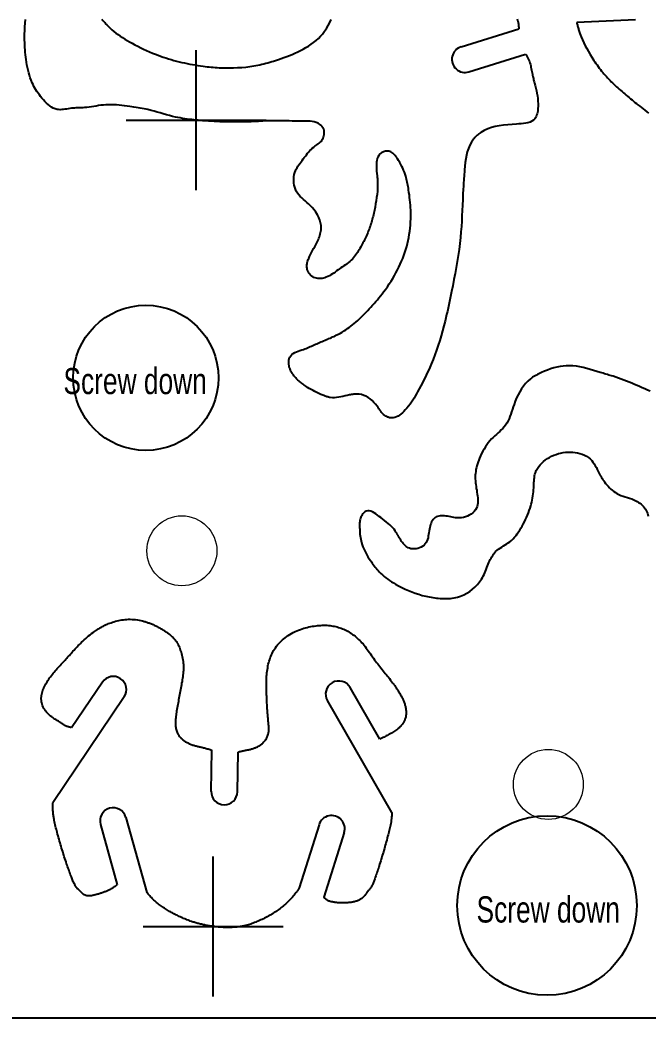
# Model space of a CAD drawing. Header units: millimetres. Extents: x -0.1 to 63, y 0 to 35.
# Drawn here: x 16.67 to 25.64, y 0 to 14.26 of the extents above; entities that cross this region are included whole.
import ezdxf

# ---------------------------------------------------------------- set-up
doc = ezdxf.new("R2010")
doc.units = ezdxf.units.MM
doc.header["$MEASUREMENT"] = 0
doc.header["$PDMODE"] = 2
doc.layers.get('0').update_dxf_attribs({"linetype": 'CONTINUOUS'})
doc.layers.add('CK_LEVEL_1', color=7, linetype='CONTINUOUS')
doc.layers.add('screw', color=7, linetype='CONTINUOUS', lineweight=0)
doc.styles.get("Standard").update_dxf_attribs({"font": 'txt', "width": 0.75})

msp = doc.modelspace()

# ---------------------------------------------------------------- linework, layer by layer
at = {"color": 3, "linetype": 'CONTINUOUS'}
msp.add_line((30, 0), (0, 0), dxfattribs=at)
at = {"color": 1, "linetype": 'CONTINUOUS'}
for centre, radius in [((18.465, 9.147), 1.037), ((24.197, 1.607), 1.282)]:
    msp.add_circle(centre, radius, dxfattribs=at)
at = {"layer": 'CK_LEVEL_1', "color": 3, "linetype": 'CONTINUOUS'}
for p, q in [((22.97, 13.878), (23.796, 14.133)), ((25.46, 14.26), (24.622, 14.223)), ((23.081, 13.519), (23.891, 13.77)), ((17.845, 4.799), (17.405, 4.148)), ((21.81, 3.984), (21.384, 4.722)), ((18.155, 4.588), (17.134, 3.077)), ((21.982, 2.936), (21.059, 4.535)), ((19.398, 3.239), (19.408, 3.828)), ((19.774, 3.233), (19.783, 3.8)), ((18.179, 2.866), (18.478, 1.795)), ((17.817, 2.765), (18.057, 1.905)), ((20.94, 2.762), (20.657, 1.859)), ((21.298, 2.65), (21.008, 1.725))]:
    msp.add_line(p, q, dxfattribs=at)
at = {"layer": 'CK_LEVEL_1', "color": 1, "linetype": 'CONTINUOUS'}
for points in [[(19.186, 12.829), (19.153, 12.832), (19.12, 12.836), (19.087, 12.84), (19.054, 12.844), (19.021, 12.849), (18.988, 12.854), (18.955, 12.86), (18.922, 12.866), (18.89, 12.873), (18.846, 12.883), (18.802, 12.895), (18.758, 12.907), (18.715, 12.919), (18.671, 12.932), (18.627, 12.944), (18.584, 12.956), (18.54, 12.968), (18.496, 12.979), (18.468, 12.985), (18.439, 12.991), (18.411, 12.996), (18.382, 13.001), (18.354, 13.006), (18.325, 13.011), (18.296, 13.015), (18.267, 13.02), (18.238, 13.024), (18.2, 13.029), (18.161, 13.034), (18.123, 13.039), (18.084, 13.043), (18.046, 13.046), (18.007, 13.048), (17.969, 13.049), (17.93, 13.049), (17.892, 13.047), (17.858, 13.045), (17.824, 13.041), (17.79, 13.036), (17.756, 13.031), (17.722, 13.025), (17.688, 13.02), (17.654, 13.016), (17.621, 13.012), (17.587, 13.008), (17.567, 13.007), (17.546, 13.006), (17.526, 13.006), (17.506, 13.005), (17.486, 13.004), (17.465, 13.003), (17.445, 13.002), (17.425, 13.001), (17.404, 12.999), (17.38, 12.995), (17.357, 12.992), (17.333, 12.988), (17.31, 12.984), (17.286, 12.981), (17.263, 12.979), (17.24, 12.978), (17.218, 12.979), (17.196, 12.982), (17.169, 12.99), (17.142, 13.001), (17.116, 13.015), (17.092, 13.032), (17.068, 13.051), (17.045, 13.072), (17.023, 13.095), (17.001, 13.118), (16.981, 13.142), (16.962, 13.166), (16.944, 13.19), (16.926, 13.214), (16.91, 13.238), (16.894, 13.262), (16.88, 13.287), (16.866, 13.312), (16.853, 13.338), (16.841, 13.364), (16.827, 13.399), (16.814, 13.434), (16.802, 13.47), (16.792, 13.507), (16.782, 13.544), (16.774, 13.581), (16.767, 13.619), (16.76, 13.657), (16.755, 13.695), (16.75, 13.73), (16.746, 13.764), (16.743, 13.799), (16.74, 13.833), (16.738, 13.868), (16.736, 13.902), (16.734, 13.937), (16.733, 13.971), (16.733, 14.006), (16.733, 14.023), (16.733, 14.041), (16.733, 14.059), (16.733, 14.076), (16.734, 14.094), (16.734, 14.111), (16.735, 14.129), (16.736, 14.147), (16.737, 14.164), (16.738, 14.182), (16.739, 14.199), (16.741, 14.217), (16.743, 14.234), (16.744, 14.252), (16.746, 14.269)], [(17.837, 14.272), (17.85, 14.255), (17.864, 14.239), (17.877, 14.223), (17.891, 14.207), (17.906, 14.191), (17.92, 14.176), (17.935, 14.161), (17.95, 14.146), (17.978, 14.121), (18.007, 14.096), (18.037, 14.073), (18.068, 14.051), (18.099, 14.029), (18.131, 14.008), (18.164, 13.988), (18.197, 13.968), (18.23, 13.949), (18.27, 13.927), (18.31, 13.905), (18.351, 13.884), (18.392, 13.863), (18.434, 13.844), (18.475, 13.824), (18.517, 13.806), (18.56, 13.788), (18.602, 13.771), (18.639, 13.757), (18.676, 13.743), (18.713, 13.73), (18.751, 13.718), (18.788, 13.706), (18.826, 13.694), (18.864, 13.683), (18.902, 13.673), (18.94, 13.663), (18.978, 13.654), (19.016, 13.646), (19.054, 13.638), (19.092, 13.63), (19.13, 13.623), (19.169, 13.617), (19.207, 13.611), (19.245, 13.605), (19.284, 13.6), (19.312, 13.596), (19.341, 13.593), (19.37, 13.59), (19.399, 13.587), (19.428, 13.584), (19.456, 13.582), (19.485, 13.58), (19.514, 13.578), (19.543, 13.577), (19.602, 13.575), (19.66, 13.575), (19.719, 13.576), (19.777, 13.579), (19.836, 13.583), (19.894, 13.588), (19.952, 13.596), (20.01, 13.605), (20.067, 13.615), (20.096, 13.621), (20.124, 13.628), (20.152, 13.634), (20.18, 13.642), (20.208, 13.649), (20.236, 13.657), (20.264, 13.665), (20.291, 13.673), (20.319, 13.682), (20.359, 13.694), (20.399, 13.708), (20.439, 13.722), (20.479, 13.736), (20.518, 13.752), (20.558, 13.768), (20.596, 13.785), (20.635, 13.803), (20.673, 13.822), (20.713, 13.843), (20.752, 13.865), (20.79, 13.888), (20.827, 13.913), (20.863, 13.939), (20.898, 13.966), (20.931, 13.996), (20.962, 14.027), (20.99, 14.059), (21.019, 14.098), (21.046, 14.138), (21.07, 14.18), (21.092, 14.223), (21.113, 14.267)], [(23.773, 14.278), (23.777, 14.259), (23.782, 14.239), (23.784, 14.228), (23.786, 14.216), (23.788, 14.204), (23.789, 14.193), (23.791, 14.181), (23.792, 14.169), (23.793, 14.157), (23.795, 14.145), (23.796, 14.133)], [(24.622, 14.223), (24.625, 14.211), (24.629, 14.198), (24.632, 14.185), (24.635, 14.173), (24.638, 14.16), (24.642, 14.147), (24.645, 14.135), (24.649, 14.122), (24.653, 14.11), (24.668, 14.065), (24.684, 14.021), (24.702, 13.978), (24.722, 13.935), (24.742, 13.893), (24.764, 13.851), (24.788, 13.81), (24.812, 13.769), (24.836, 13.729), (24.851, 13.706), (24.866, 13.683), (24.881, 13.661), (24.896, 13.639), (24.912, 13.617), (24.927, 13.595), (24.944, 13.574), (24.96, 13.552), (24.977, 13.531), (24.993, 13.511), (25.01, 13.492), (25.027, 13.472), (25.045, 13.453), (25.062, 13.434), (25.08, 13.415), (25.098, 13.396), (25.116, 13.378), (25.135, 13.36), (25.154, 13.342), (25.173, 13.324), (25.192, 13.306), (25.211, 13.289), (25.23, 13.271), (25.25, 13.254), (25.269, 13.237), (25.289, 13.22), (25.309, 13.203), (25.329, 13.185), (25.35, 13.168), (25.371, 13.151), (25.392, 13.134), (25.413, 13.117), (25.433, 13.1), (25.454, 13.083), (25.476, 13.066), (25.497, 13.049), (25.522, 13.029), (25.547, 13.009), (25.572, 12.99), (25.597, 12.97), (25.622, 12.95), (25.647, 12.93)], [(25.669, 8.957), (25.632, 8.973), (25.595, 8.989), (25.558, 9.005), (25.52, 9.021), (25.483, 9.037), (25.445, 9.053), (25.408, 9.069), (25.37, 9.084), (25.332, 9.099), (25.294, 9.114), (25.255, 9.128), (25.217, 9.142), (25.178, 9.156), (25.14, 9.169), (25.12, 9.175), (25.099, 9.181), (25.079, 9.187), (25.059, 9.194), (25.039, 9.2), (25.019, 9.206), (24.998, 9.212), (24.978, 9.218), (24.958, 9.224), (24.909, 9.239), (24.861, 9.254), (24.813, 9.268), (24.764, 9.282), (24.715, 9.294), (24.666, 9.305), (24.617, 9.313), (24.568, 9.318), (24.519, 9.32), (24.473, 9.319), (24.428, 9.315), (24.383, 9.309), (24.338, 9.3), (24.293, 9.288), (24.249, 9.275), (24.205, 9.259), (24.161, 9.242), (24.118, 9.224), (24.1, 9.215), (24.081, 9.206), (24.063, 9.197), (24.045, 9.187), (24.027, 9.177), (24.009, 9.167), (23.992, 9.156), (23.976, 9.144), (23.96, 9.132), (23.924, 9.101), (23.891, 9.066), (23.861, 9.029), (23.833, 8.99), (23.808, 8.948), (23.785, 8.905), (23.763, 8.86), (23.744, 8.814), (23.727, 8.767), (23.715, 8.732), (23.703, 8.698), (23.692, 8.663), (23.68, 8.629), (23.668, 8.595), (23.654, 8.563), (23.64, 8.531), (23.623, 8.501), (23.604, 8.472), (23.585, 8.448), (23.565, 8.425), (23.543, 8.403), (23.521, 8.381), (23.498, 8.36), (23.474, 8.339), (23.451, 8.318), (23.428, 8.296), (23.406, 8.274), (23.381, 8.247), (23.358, 8.219), (23.337, 8.19), (23.317, 8.16), (23.297, 8.129), (23.28, 8.098), (23.263, 8.066), (23.247, 8.033), (23.233, 7.999), (23.222, 7.972), (23.213, 7.946), (23.204, 7.919), (23.196, 7.892), (23.188, 7.864), (23.182, 7.837), (23.178, 7.81), (23.174, 7.782), (23.172, 7.755), (23.171, 7.728), (23.172, 7.702), (23.173, 7.675), (23.176, 7.648), (23.179, 7.621), (23.183, 7.594), (23.187, 7.567), (23.192, 7.54), (23.196, 7.512), (23.2, 7.486), (23.204, 7.459), (23.207, 7.433), (23.209, 7.407), (23.209, 7.381), (23.208, 7.356), (23.204, 7.331), (23.198, 7.308), (23.189, 7.285), (23.175, 7.261), (23.157, 7.238), (23.136, 7.218), (23.112, 7.2), (23.087, 7.183), (23.06, 7.17), (23.032, 7.159), (23.003, 7.151), (22.974, 7.146), (22.952, 7.145), (22.931, 7.145), (22.909, 7.146), (22.888, 7.149), (22.866, 7.153), (22.844, 7.157), (22.822, 7.161), (22.8, 7.165), (22.777, 7.169), (22.756, 7.172), (22.734, 7.174), (22.713, 7.175), (22.692, 7.175), (22.671, 7.174), (22.651, 7.171), (22.632, 7.166), (22.615, 7.159), (22.598, 7.15), (22.584, 7.138), (22.571, 7.124), (22.559, 7.108), (22.549, 7.09), (22.54, 7.071), (22.533, 7.05), (22.527, 7.029), (22.521, 7.007), (22.517, 6.986), (22.513, 6.96), (22.509, 6.934), (22.505, 6.908), (22.501, 6.884), (22.497, 6.86), (22.49, 6.837), (22.482, 6.815), (22.472, 6.795), (22.458, 6.776), (22.442, 6.758), (22.422, 6.743), (22.4, 6.729), (22.377, 6.718), (22.352, 6.71), (22.326, 6.704), (22.3, 6.702), (22.275, 6.702), (22.25, 6.706), (22.232, 6.712), (22.215, 6.719), (22.199, 6.729), (22.184, 6.739), (22.169, 6.751), (22.155, 6.765), (22.142, 6.779), (22.13, 6.794), (22.119, 6.809), (22.107, 6.826), (22.097, 6.843), (22.087, 6.86), (22.077, 6.877), (22.068, 6.894), (22.058, 6.911), (22.049, 6.928), (22.039, 6.944), (22.028, 6.96), (22.011, 6.983), (21.992, 7.006), (21.971, 7.027), (21.95, 7.047), (21.926, 7.067), (21.902, 7.087), (21.877, 7.107), (21.85, 7.128), (21.823, 7.15), (21.799, 7.168), (21.776, 7.186), (21.752, 7.204), (21.728, 7.22), (21.704, 7.233), (21.681, 7.242), (21.658, 7.248), (21.635, 7.248), (21.614, 7.243), (21.603, 7.238), (21.593, 7.231), (21.584, 7.223), (21.575, 7.214), (21.566, 7.203), (21.558, 7.192), (21.551, 7.181), (21.544, 7.169), (21.539, 7.157), (21.532, 7.14), (21.528, 7.124), (21.524, 7.108), (21.522, 7.091), (21.52, 7.075), (21.519, 7.058), (21.519, 7.042), (21.519, 7.025), (21.52, 7.008), (21.521, 6.984), (21.522, 6.96), (21.523, 6.936), (21.525, 6.912), (21.528, 6.888), (21.531, 6.864), (21.535, 6.84), (21.54, 6.817), (21.546, 6.794), (21.555, 6.763), (21.566, 6.733), (21.578, 6.704), (21.592, 6.674), (21.607, 6.646), (21.622, 6.618), (21.639, 6.59), (21.656, 6.562), (21.674, 6.535), (21.687, 6.516), (21.7, 6.498), (21.713, 6.48), (21.726, 6.462), (21.74, 6.444), (21.754, 6.426), (21.768, 6.409), (21.783, 6.393), (21.798, 6.376), (21.821, 6.353), (21.845, 6.332), (21.87, 6.311), (21.895, 6.29), (21.921, 6.271), (21.948, 6.252), (21.976, 6.234), (22.004, 6.217), (22.032, 6.2), (22.077, 6.175), (22.124, 6.151), (22.17, 6.128), (22.218, 6.107), (22.266, 6.088), (22.315, 6.07), (22.364, 6.054), (22.414, 6.039), (22.464, 6.027), (22.489, 6.021), (22.515, 6.016), (22.54, 6.011), (22.566, 6.007), (22.592, 6.003), (22.618, 6), (22.643, 5.998), (22.669, 5.996), (22.696, 5.994), (22.72, 5.993), (22.745, 5.993), (22.77, 5.993), (22.795, 5.994), (22.819, 5.996), (22.844, 5.999), (22.869, 6.003), (22.893, 6.008), (22.917, 6.014), (22.963, 6.029), (23.007, 6.047), (23.051, 6.07), (23.092, 6.096), (23.131, 6.126), (23.168, 6.158), (23.202, 6.193), (23.232, 6.231), (23.259, 6.27), (23.273, 6.293), (23.285, 6.315), (23.297, 6.339), (23.308, 6.363), (23.318, 6.387), (23.329, 6.411), (23.338, 6.435), (23.348, 6.46), (23.358, 6.485), (23.368, 6.507), (23.377, 6.528), (23.387, 6.55), (23.397, 6.571), (23.409, 6.591), (23.421, 6.611), (23.434, 6.63), (23.448, 6.647), (23.463, 6.664), (23.483, 6.683), (23.504, 6.699), (23.526, 6.715), (23.55, 6.73), (23.573, 6.745), (23.597, 6.759), (23.621, 6.774), (23.644, 6.789), (23.667, 6.805), (23.691, 6.825), (23.713, 6.847), (23.734, 6.87), (23.755, 6.894), (23.773, 6.919), (23.791, 6.945), (23.809, 6.972), (23.825, 6.999), (23.841, 7.027), (23.857, 7.058), (23.874, 7.089), (23.889, 7.121), (23.904, 7.153), (23.918, 7.185), (23.931, 7.217), (23.943, 7.25), (23.954, 7.283), (23.964, 7.316), (23.972, 7.344), (23.979, 7.373), (23.985, 7.401), (23.991, 7.43), (23.996, 7.459), (24, 7.488), (24.003, 7.518), (24.006, 7.547), (24.008, 7.577), (24.009, 7.602), (24.01, 7.626), (24.01, 7.65), (24.012, 7.674), (24.013, 7.698), (24.016, 7.722), (24.02, 7.746), (24.025, 7.769), (24.031, 7.791), (24.044, 7.821), (24.059, 7.85), (24.078, 7.878), (24.099, 7.904), (24.123, 7.929), (24.148, 7.952), (24.175, 7.974), (24.203, 7.993), (24.233, 8.011), (24.263, 8.028), (24.295, 8.042), (24.327, 8.054), (24.359, 8.064), (24.392, 8.072), (24.426, 8.079), (24.46, 8.083), (24.494, 8.085), (24.529, 8.085), (24.564, 8.084), (24.599, 8.08), (24.634, 8.074), (24.668, 8.066), (24.701, 8.056), (24.732, 8.043), (24.762, 8.028), (24.79, 8.01), (24.815, 7.989), (24.836, 7.967), (24.854, 7.944), (24.871, 7.919), (24.887, 7.892), (24.902, 7.864), (24.916, 7.836), (24.93, 7.808), (24.944, 7.78), (24.958, 7.753), (24.964, 7.742), (24.97, 7.731), (24.977, 7.721), (24.983, 7.711), (24.99, 7.7), (24.996, 7.69), (25.003, 7.68), (25.01, 7.67), (25.017, 7.661), (25.034, 7.639), (25.052, 7.617), (25.07, 7.597), (25.089, 7.577), (25.109, 7.558), (25.13, 7.54), (25.151, 7.523), (25.174, 7.508), (25.197, 7.494), (25.225, 7.48), (25.254, 7.468), (25.284, 7.458), (25.315, 7.448), (25.345, 7.438), (25.376, 7.429), (25.407, 7.418), (25.437, 7.406), (25.466, 7.392), (25.486, 7.381), (25.506, 7.368), (25.525, 7.355), (25.543, 7.34), (25.56, 7.324), (25.576, 7.308), (25.591, 7.29), (25.604, 7.272), (25.615, 7.253), (25.633, 7.212), (25.644, 7.169)], [(19.426, 1.308), (19.419, 1.309), (19.411, 1.31), (19.403, 1.312), (19.395, 1.313), (19.388, 1.314), (19.38, 1.315), (19.372, 1.316), (19.364, 1.318), (19.357, 1.319), (19.343, 1.322), (19.329, 1.324), (19.315, 1.327), (19.301, 1.33), (19.287, 1.333), (19.273, 1.336), (19.259, 1.339), (19.245, 1.343), (19.231, 1.346), (19.218, 1.35), (19.206, 1.353), (19.193, 1.357), (19.18, 1.36), (19.167, 1.364), (19.154, 1.368), (19.141, 1.372), (19.129, 1.376), (19.116, 1.381), (19.1, 1.386), (19.084, 1.392), (19.068, 1.398), (19.052, 1.405), (19.036, 1.411), (19.021, 1.418), (19.005, 1.424), (18.989, 1.431), (18.974, 1.438), (18.958, 1.445), (18.942, 1.453), (18.927, 1.46), (18.911, 1.468), (18.895, 1.475), (18.88, 1.483), (18.864, 1.491), (18.849, 1.499), (18.834, 1.507), (18.819, 1.516), (18.803, 1.524), (18.788, 1.533), (18.774, 1.542), (18.759, 1.551), (18.744, 1.56), (18.73, 1.57), (18.715, 1.579), (18.701, 1.589), (18.687, 1.599), (18.673, 1.609), (18.659, 1.619), (18.645, 1.629), (18.632, 1.64), (18.619, 1.651), (18.606, 1.662), (18.593, 1.673), (18.58, 1.684), (18.568, 1.696), (18.556, 1.708), (18.545, 1.72), (18.533, 1.732), (18.522, 1.745), (18.511, 1.757), (18.5, 1.77), (18.489, 1.782), (18.478, 1.795)]]:
    msp.add_lwpolyline(points, dxfattribs=at)
at = {"layer": 'CK_LEVEL_1', "color": 3, "linetype": 'CONTINUOUS'}
for points in [[(23.891, 13.77), (23.897, 13.761), (23.903, 13.752), (23.908, 13.742), (23.914, 13.733), (23.919, 13.724), (23.925, 13.714), (23.93, 13.705), (23.934, 13.695), (23.939, 13.685), (23.946, 13.666), (23.953, 13.646), (23.959, 13.626), (23.964, 13.606), (23.968, 13.586), (23.972, 13.565), (23.976, 13.544), (23.98, 13.524), (23.984, 13.503), (23.988, 13.487), (23.991, 13.47), (23.995, 13.454), (23.999, 13.438), (24.002, 13.422), (24.006, 13.406), (24.01, 13.39), (24.014, 13.375), (24.018, 13.359), (24.028, 13.322), (24.036, 13.286), (24.045, 13.25), (24.052, 13.213), (24.059, 13.176), (24.064, 13.138), (24.067, 13.1), (24.069, 13.061), (24.069, 13.021), (24.068, 13), (24.066, 12.979), (24.064, 12.958), (24.06, 12.937), (24.055, 12.917), (24.049, 12.898), (24.042, 12.88), (24.033, 12.863), (24.022, 12.848), (24.003, 12.829), (23.98, 12.813), (23.954, 12.801), (23.925, 12.792), (23.895, 12.785), (23.863, 12.78), (23.829, 12.777), (23.795, 12.774), (23.762, 12.772), (23.697, 12.768), (23.635, 12.763), (23.574, 12.757), (23.515, 12.749), (23.458, 12.737), (23.403, 12.723), (23.35, 12.704), (23.299, 12.68), (23.25, 12.651), (23.238, 12.642), (23.225, 12.633), (23.213, 12.623), (23.2, 12.613), (23.189, 12.603), (23.177, 12.592), (23.166, 12.58), (23.156, 12.569), (23.146, 12.557), (23.117, 12.516), (23.093, 12.472), (23.073, 12.425), (23.058, 12.377), (23.046, 12.327), (23.036, 12.275), (23.029, 12.223), (23.023, 12.171), (23.019, 12.119), (23.016, 12.088), (23.014, 12.057), (23.011, 12.027), (23.009, 11.996), (23.007, 11.966), (23.005, 11.936), (23.003, 11.906), (23.002, 11.876), (23, 11.846), (22.996, 11.769), (22.993, 11.693), (22.989, 11.616), (22.986, 11.539), (22.982, 11.462), (22.978, 11.385), (22.973, 11.308), (22.967, 11.231), (22.96, 11.154), (22.951, 11.067), (22.94, 10.98), (22.927, 10.894), (22.914, 10.808), (22.899, 10.722), (22.884, 10.636), (22.868, 10.55), (22.851, 10.464), (22.834, 10.379), (22.824, 10.332), (22.815, 10.285), (22.805, 10.238), (22.795, 10.191), (22.784, 10.144), (22.774, 10.097), (22.763, 10.051), (22.752, 10.004), (22.741, 9.958), (22.723, 9.888), (22.705, 9.818), (22.685, 9.749), (22.664, 9.68), (22.643, 9.612), (22.619, 9.543), (22.595, 9.476), (22.569, 9.408), (22.542, 9.342), (22.523, 9.297), (22.502, 9.252), (22.482, 9.207), (22.46, 9.163), (22.439, 9.119), (22.416, 9.076), (22.394, 9.032), (22.371, 8.99), (22.348, 8.947), (22.331, 8.917), (22.314, 8.887), (22.297, 8.858), (22.279, 8.829), (22.26, 8.8), (22.24, 8.771), (22.219, 8.743), (22.196, 8.715), (22.172, 8.688), (22.153, 8.668), (22.133, 8.649), (22.112, 8.631), (22.091, 8.615), (22.068, 8.601), (22.045, 8.589), (22.021, 8.581), (21.997, 8.576), (21.972, 8.575), (21.963, 8.576), (21.954, 8.577), (21.945, 8.578), (21.936, 8.58), (21.928, 8.583), (21.919, 8.586), (21.911, 8.59), (21.903, 8.594), (21.895, 8.598), (21.878, 8.609), (21.862, 8.622), (21.847, 8.637), (21.834, 8.653), (21.821, 8.669), (21.809, 8.687), (21.796, 8.705), (21.784, 8.723), (21.771, 8.74), (21.748, 8.769), (21.724, 8.796), (21.697, 8.821), (21.67, 8.845), (21.64, 8.865), (21.61, 8.883), (21.578, 8.897), (21.546, 8.907), (21.513, 8.914), (21.498, 8.915), (21.482, 8.916), (21.467, 8.916), (21.452, 8.915), (21.436, 8.913), (21.421, 8.911), (21.405, 8.909), (21.39, 8.906), (21.374, 8.903), (21.344, 8.896), (21.313, 8.889), (21.282, 8.882), (21.252, 8.875), (21.221, 8.869), (21.191, 8.865), (21.161, 8.863), (21.131, 8.863), (21.101, 8.866), (21.089, 8.868), (21.077, 8.871), (21.065, 8.874), (21.053, 8.877), (21.041, 8.881), (21.029, 8.885), (21.017, 8.89), (21.006, 8.894), (20.994, 8.899), (20.965, 8.911), (20.937, 8.923), (20.909, 8.937), (20.881, 8.95), (20.854, 8.965), (20.827, 8.979), (20.8, 8.995), (20.774, 9.011), (20.749, 9.028), (20.736, 9.037), (20.723, 9.046), (20.711, 9.055), (20.698, 9.065), (20.686, 9.075), (20.674, 9.084), (20.662, 9.094), (20.65, 9.105), (20.639, 9.115), (20.629, 9.125), (20.619, 9.135), (20.609, 9.145), (20.599, 9.155), (20.59, 9.166), (20.581, 9.176), (20.573, 9.188), (20.564, 9.199), (20.556, 9.211), (20.547, 9.225), (20.539, 9.24), (20.532, 9.255), (20.525, 9.271), (20.519, 9.287), (20.515, 9.304), (20.511, 9.32), (20.508, 9.337), (20.507, 9.355), (20.506, 9.365), (20.506, 9.376), (20.507, 9.386), (20.508, 9.396), (20.51, 9.406), (20.512, 9.416), (20.515, 9.426), (20.518, 9.435), (20.522, 9.444), (20.535, 9.463), (20.551, 9.48), (20.571, 9.494), (20.593, 9.507), (20.616, 9.518), (20.641, 9.527), (20.667, 9.536), (20.693, 9.545), (20.718, 9.553), (20.738, 9.561), (20.758, 9.568), (20.777, 9.576), (20.796, 9.584), (20.814, 9.593), (20.833, 9.601), (20.851, 9.609), (20.869, 9.618), (20.887, 9.626), (20.907, 9.635), (20.926, 9.643), (20.946, 9.652), (20.965, 9.66), (20.985, 9.668), (21.005, 9.677), (21.025, 9.685), (21.045, 9.693), (21.064, 9.701), (21.082, 9.709), (21.099, 9.716), (21.117, 9.724), (21.134, 9.731), (21.151, 9.739), (21.169, 9.747), (21.186, 9.755), (21.203, 9.764), (21.22, 9.772), (21.246, 9.787), (21.271, 9.801), (21.297, 9.817), (21.322, 9.833), (21.347, 9.85), (21.371, 9.868), (21.395, 9.885), (21.419, 9.904), (21.442, 9.923), (21.467, 9.944), (21.492, 9.967), (21.517, 9.989), (21.541, 10.012), (21.565, 10.036), (21.588, 10.06), (21.612, 10.084), (21.635, 10.108), (21.657, 10.132), (21.681, 10.158), (21.705, 10.184), (21.728, 10.211), (21.751, 10.237), (21.774, 10.264), (21.796, 10.291), (21.818, 10.319), (21.84, 10.346), (21.861, 10.374), (21.889, 10.411), (21.916, 10.449), (21.943, 10.488), (21.968, 10.527), (21.993, 10.566), (22.017, 10.607), (22.039, 10.647), (22.061, 10.688), (22.082, 10.73), (22.101, 10.771), (22.119, 10.812), (22.136, 10.853), (22.152, 10.895), (22.166, 10.937), (22.18, 10.98), (22.192, 11.023), (22.203, 11.066), (22.213, 11.109), (22.222, 11.153), (22.229, 11.197), (22.236, 11.241), (22.241, 11.285), (22.245, 11.329), (22.247, 11.374), (22.249, 11.418), (22.25, 11.463), (22.25, 11.507), (22.249, 11.543), (22.247, 11.58), (22.245, 11.616), (22.242, 11.652), (22.238, 11.689), (22.234, 11.725), (22.23, 11.761), (22.225, 11.797), (22.22, 11.834), (22.216, 11.855), (22.213, 11.877), (22.209, 11.899), (22.205, 11.921), (22.2, 11.942), (22.195, 11.964), (22.19, 11.985), (22.185, 12.006), (22.179, 12.027), (22.169, 12.056), (22.159, 12.084), (22.148, 12.113), (22.135, 12.141), (22.122, 12.168), (22.108, 12.196), (22.093, 12.223), (22.076, 12.251), (22.059, 12.278), (22.049, 12.293), (22.039, 12.308), (22.028, 12.322), (22.017, 12.335), (22.005, 12.348), (21.992, 12.359), (21.979, 12.368), (21.964, 12.376), (21.949, 12.382), (21.935, 12.385), (21.921, 12.387), (21.906, 12.387), (21.891, 12.385), (21.877, 12.382), (21.863, 12.378), (21.849, 12.373), (21.836, 12.366), (21.824, 12.358), (21.806, 12.342), (21.792, 12.323), (21.781, 12.302), (21.772, 12.279), (21.766, 12.254), (21.762, 12.228), (21.759, 12.202), (21.759, 12.176), (21.759, 12.149), (21.76, 12.131), (21.761, 12.113), (21.763, 12.096), (21.765, 12.078), (21.767, 12.061), (21.769, 12.044), (21.771, 12.027), (21.772, 12.01), (21.774, 11.993), (21.776, 11.949), (21.777, 11.904), (21.776, 11.859), (21.773, 11.813), (21.768, 11.768), (21.762, 11.722), (21.756, 11.677), (21.748, 11.631), (21.74, 11.586), (21.735, 11.564), (21.731, 11.542), (21.726, 11.52), (21.721, 11.498), (21.716, 11.476), (21.711, 11.454), (21.706, 11.433), (21.7, 11.411), (21.694, 11.389), (21.688, 11.368), (21.681, 11.346), (21.674, 11.325), (21.667, 11.304), (21.659, 11.283), (21.651, 11.261), (21.643, 11.241), (21.635, 11.22), (21.626, 11.199), (21.617, 11.178), (21.608, 11.158), (21.598, 11.138), (21.588, 11.117), (21.578, 11.097), (21.567, 11.077), (21.557, 11.057), (21.546, 11.037), (21.535, 11.017), (21.523, 10.997), (21.512, 10.976), (21.5, 10.956), (21.488, 10.936), (21.475, 10.917), (21.462, 10.898), (21.448, 10.88), (21.433, 10.862), (21.418, 10.845), (21.399, 10.827), (21.38, 10.81), (21.36, 10.794), (21.339, 10.778), (21.318, 10.763), (21.296, 10.748), (21.274, 10.733), (21.253, 10.718), (21.231, 10.703), (21.211, 10.688), (21.191, 10.674), (21.171, 10.659), (21.151, 10.645), (21.131, 10.631), (21.11, 10.618), (21.088, 10.605), (21.066, 10.594), (21.043, 10.585), (21.023, 10.578), (21.004, 10.572), (20.983, 10.568), (20.963, 10.566), (20.943, 10.565), (20.922, 10.566), (20.903, 10.569), (20.884, 10.574), (20.865, 10.581), (20.849, 10.59), (20.834, 10.601), (20.82, 10.614), (20.807, 10.628), (20.796, 10.643), (20.786, 10.659), (20.778, 10.676), (20.772, 10.694), (20.768, 10.712), (20.766, 10.728), (20.766, 10.744), (20.767, 10.76), (20.769, 10.776), (20.772, 10.791), (20.776, 10.807), (20.781, 10.823), (20.786, 10.838), (20.792, 10.853), (20.805, 10.882), (20.818, 10.911), (20.833, 10.939), (20.848, 10.967), (20.863, 10.994), (20.878, 11.021), (20.893, 11.049), (20.907, 11.077), (20.921, 11.105), (20.93, 11.125), (20.938, 11.144), (20.945, 11.164), (20.952, 11.183), (20.958, 11.204), (20.962, 11.224), (20.966, 11.244), (20.969, 11.264), (20.97, 11.285), (20.968, 11.324), (20.962, 11.363), (20.951, 11.402), (20.936, 11.44), (20.917, 11.476), (20.895, 11.512), (20.87, 11.546), (20.843, 11.579), (20.814, 11.609), (20.79, 11.632), (20.765, 11.654), (20.741, 11.676), (20.716, 11.697), (20.693, 11.718), (20.671, 11.74), (20.65, 11.764), (20.631, 11.788), (20.615, 11.815), (20.603, 11.841), (20.593, 11.87), (20.585, 11.899), (20.58, 11.929), (20.578, 11.96), (20.578, 11.991), (20.581, 12.021), (20.586, 12.051), (20.594, 12.08), (20.603, 12.104), (20.614, 12.127), (20.625, 12.149), (20.639, 12.171), (20.653, 12.192), (20.668, 12.213), (20.683, 12.233), (20.699, 12.254), (20.714, 12.274), (20.729, 12.294), (20.745, 12.315), (20.76, 12.335), (20.776, 12.355), (20.792, 12.374), (20.809, 12.393), (20.826, 12.411), (20.844, 12.428), (20.864, 12.444), (20.879, 12.456), (20.894, 12.467), (20.91, 12.478), (20.925, 12.489), (20.94, 12.501), (20.954, 12.513), (20.968, 12.526), (20.98, 12.54), (20.99, 12.555), (20.999, 12.571), (21.005, 12.589), (21.01, 12.607), (21.014, 12.626), (21.015, 12.645), (21.014, 12.664), (21.011, 12.682), (21.006, 12.7), (20.998, 12.717), (20.994, 12.724), (20.99, 12.73), (20.985, 12.737), (20.98, 12.743), (20.975, 12.749), (20.969, 12.754), (20.963, 12.759), (20.957, 12.764), (20.951, 12.769), (20.926, 12.784), (20.899, 12.796), (20.871, 12.804), (20.842, 12.809), (20.812, 12.813), (20.781, 12.814), (20.75, 12.815), (20.718, 12.815), (20.687, 12.814), (20.642, 12.814), (20.598, 12.815), (20.555, 12.816), (20.511, 12.817), (20.469, 12.819), (20.426, 12.82), (20.384, 12.821), (20.341, 12.821), (20.299, 12.821), (20.267, 12.821), (20.235, 12.82), (20.202, 12.818), (20.17, 12.817), (20.138, 12.815), (20.106, 12.814), (20.073, 12.812), (20.041, 12.81), (20.009, 12.809), (19.968, 12.807), (19.927, 12.805), (19.887, 12.804), (19.846, 12.803), (19.805, 12.803), (19.765, 12.803), (19.724, 12.803), (19.683, 12.803), (19.643, 12.804), (19.602, 12.804), (19.562, 12.806), (19.522, 12.807), (19.481, 12.809), (19.441, 12.811), (19.4, 12.813), (19.36, 12.816), (19.319, 12.818), (19.279, 12.821), (19.269, 12.822), (19.258, 12.823), (19.248, 12.824), (19.238, 12.825), (19.228, 12.826), (19.217, 12.826), (19.207, 12.827), (19.197, 12.828), (19.186, 12.829)], [(17.405, 4.148), (17.396, 4.15), (17.387, 4.152), (17.378, 4.154), (17.37, 4.157), (17.361, 4.159), (17.353, 4.162), (17.344, 4.164), (17.336, 4.167), (17.328, 4.171), (17.316, 4.176), (17.305, 4.182), (17.294, 4.188), (17.283, 4.195), (17.273, 4.202), (17.262, 4.209), (17.252, 4.216), (17.241, 4.224), (17.231, 4.231), (17.215, 4.241), (17.199, 4.252), (17.183, 4.262), (17.167, 4.272), (17.151, 4.282), (17.136, 4.293), (17.12, 4.303), (17.105, 4.315), (17.091, 4.327), (17.075, 4.341), (17.06, 4.356), (17.045, 4.372), (17.032, 4.389), (17.02, 4.407), (17.008, 4.425), (16.999, 4.444), (16.99, 4.464), (16.983, 4.484), (16.979, 4.502), (16.976, 4.52), (16.973, 4.538), (16.972, 4.556), (16.972, 4.574), (16.973, 4.592), (16.975, 4.61), (16.978, 4.628), (16.982, 4.646), (16.987, 4.665), (16.993, 4.684), (17, 4.702), (17.007, 4.72), (17.016, 4.738), (17.025, 4.756), (17.034, 4.773), (17.044, 4.79), (17.055, 4.806), (17.066, 4.824), (17.078, 4.842), (17.091, 4.86), (17.104, 4.877), (17.117, 4.894), (17.13, 4.911), (17.143, 4.927), (17.157, 4.944), (17.171, 4.96), (17.185, 4.976), (17.199, 4.992), (17.213, 5.007), (17.227, 5.023), (17.242, 5.038), (17.256, 5.054), (17.27, 5.07), (17.285, 5.085), (17.299, 5.101), (17.312, 5.114), (17.324, 5.128), (17.336, 5.141), (17.348, 5.155), (17.361, 5.169), (17.373, 5.182), (17.385, 5.196), (17.397, 5.21), (17.409, 5.224), (17.424, 5.24), (17.439, 5.256), (17.454, 5.273), (17.469, 5.289), (17.484, 5.305), (17.5, 5.321), (17.515, 5.337), (17.531, 5.353), (17.546, 5.369), (17.566, 5.387), (17.586, 5.406), (17.606, 5.424), (17.626, 5.442), (17.647, 5.459), (17.668, 5.476), (17.69, 5.493), (17.711, 5.509), (17.733, 5.525), (17.744, 5.533), (17.754, 5.54), (17.765, 5.547), (17.776, 5.554), (17.786, 5.561), (17.797, 5.568), (17.808, 5.574), (17.819, 5.581), (17.831, 5.587), (17.847, 5.596), (17.864, 5.605), (17.881, 5.613), (17.899, 5.621), (17.916, 5.629), (17.934, 5.636), (17.951, 5.643), (17.969, 5.649), (17.987, 5.655), (18.009, 5.662), (18.032, 5.669), (18.054, 5.674), (18.077, 5.679), (18.1, 5.684), (18.123, 5.688), (18.146, 5.691), (18.169, 5.694), (18.192, 5.695), (18.218, 5.697), (18.243, 5.697), (18.269, 5.696), (18.294, 5.695), (18.319, 5.693), (18.345, 5.689), (18.37, 5.685), (18.395, 5.68), (18.419, 5.675), (18.431, 5.671), (18.443, 5.668), (18.454, 5.665), (18.466, 5.661), (18.477, 5.657), (18.489, 5.653), (18.5, 5.649), (18.512, 5.645), (18.523, 5.641), (18.535, 5.636), (18.547, 5.631), (18.559, 5.626), (18.571, 5.621), (18.583, 5.615), (18.595, 5.61), (18.606, 5.604), (18.618, 5.598), (18.63, 5.593), (18.641, 5.587), (18.653, 5.58), (18.664, 5.574), (18.676, 5.568), (18.687, 5.561), (18.699, 5.555), (18.71, 5.548), (18.721, 5.541), (18.732, 5.534), (18.742, 5.527), (18.753, 5.52), (18.763, 5.513), (18.773, 5.506), (18.783, 5.498), (18.793, 5.491), (18.802, 5.483), (18.812, 5.475), (18.821, 5.467), (18.832, 5.457), (18.843, 5.447), (18.854, 5.436), (18.864, 5.425), (18.874, 5.414), (18.884, 5.402), (18.893, 5.39), (18.902, 5.378), (18.91, 5.366), (18.92, 5.35), (18.929, 5.333), (18.937, 5.316), (18.945, 5.299), (18.952, 5.281), (18.958, 5.263), (18.964, 5.245), (18.97, 5.227), (18.975, 5.209), (18.98, 5.187), (18.985, 5.165), (18.99, 5.143), (18.994, 5.12), (18.997, 5.098), (19, 5.076), (19.002, 5.053), (19.003, 5.031), (19.003, 5.009), (19.003, 4.986), (19.002, 4.964), (19, 4.942), (18.998, 4.919), (18.995, 4.897), (18.992, 4.875), (18.989, 4.853), (18.985, 4.831), (18.982, 4.808), (18.977, 4.784), (18.973, 4.76), (18.969, 4.737), (18.965, 4.713), (18.96, 4.689), (18.956, 4.665), (18.952, 4.641), (18.947, 4.617), (18.943, 4.593), (18.938, 4.57), (18.934, 4.547), (18.93, 4.524), (18.926, 4.501), (18.921, 4.478), (18.917, 4.455), (18.913, 4.432), (18.909, 4.409), (18.905, 4.385), (18.902, 4.366), (18.899, 4.346), (18.897, 4.326), (18.894, 4.307), (18.892, 4.287), (18.89, 4.267), (18.889, 4.247), (18.889, 4.227), (18.889, 4.207), (18.889, 4.193), (18.89, 4.179), (18.891, 4.164), (18.893, 4.15), (18.895, 4.136), (18.898, 4.122), (18.902, 4.108), (18.906, 4.094), (18.911, 4.081), (18.917, 4.069), (18.923, 4.058), (18.93, 4.046), (18.937, 4.035), (18.945, 4.024), (18.954, 4.014), (18.963, 4.004), (18.972, 3.995), (18.982, 3.986), (18.992, 3.977), (19.002, 3.969), (19.012, 3.962), (19.023, 3.955), (19.034, 3.948), (19.045, 3.942), (19.056, 3.935), (19.067, 3.93), (19.079, 3.924), (19.09, 3.919), (19.102, 3.914), (19.114, 3.909), (19.125, 3.905), (19.137, 3.901), (19.149, 3.897), (19.162, 3.893), (19.174, 3.89), (19.186, 3.887), (19.197, 3.884), (19.209, 3.881), (19.22, 3.878), (19.232, 3.876), (19.243, 3.873), (19.255, 3.871), (19.266, 3.868), (19.278, 3.865), (19.289, 3.863), (19.302, 3.859), (19.316, 3.856), (19.329, 3.852), (19.342, 3.848), (19.356, 3.844), (19.369, 3.84), (19.382, 3.836), (19.395, 3.832), (19.408, 3.828)], [(19.783, 3.8), (19.794, 3.803), (19.805, 3.806), (19.815, 3.808), (19.826, 3.811), (19.837, 3.813), (19.848, 3.816), (19.858, 3.818), (19.869, 3.821), (19.88, 3.823), (19.891, 3.825), (19.901, 3.828), (19.912, 3.83), (19.922, 3.832), (19.933, 3.834), (19.943, 3.837), (19.954, 3.839), (19.964, 3.842), (19.975, 3.845), (19.986, 3.848), (19.997, 3.851), (20.008, 3.855), (20.019, 3.859), (20.03, 3.863), (20.041, 3.868), (20.051, 3.872), (20.062, 3.877), (20.072, 3.883), (20.083, 3.889), (20.093, 3.895), (20.103, 3.902), (20.112, 3.909), (20.122, 3.916), (20.131, 3.924), (20.14, 3.932), (20.148, 3.94), (20.156, 3.949), (20.165, 3.959), (20.173, 3.97), (20.18, 3.981), (20.187, 3.993), (20.194, 4.005), (20.199, 4.017), (20.204, 4.029), (20.209, 4.042), (20.213, 4.054), (20.218, 4.077), (20.221, 4.1), (20.222, 4.124), (20.222, 4.147), (20.222, 4.171), (20.22, 4.195), (20.218, 4.218), (20.215, 4.242), (20.213, 4.266), (20.212, 4.277), (20.211, 4.287), (20.21, 4.298), (20.209, 4.309), (20.208, 4.32), (20.207, 4.331), (20.206, 4.342), (20.205, 4.352), (20.204, 4.363), (20.202, 4.392), (20.2, 4.42), (20.199, 4.449), (20.197, 4.477), (20.196, 4.506), (20.194, 4.535), (20.193, 4.563), (20.192, 4.592), (20.191, 4.62), (20.19, 4.647), (20.189, 4.674), (20.188, 4.7), (20.188, 4.727), (20.188, 4.754), (20.188, 4.78), (20.188, 4.807), (20.189, 4.834), (20.19, 4.86), (20.191, 4.885), (20.193, 4.909), (20.196, 4.934), (20.198, 4.958), (20.202, 4.982), (20.206, 5.006), (20.21, 5.031), (20.215, 5.055), (20.221, 5.078), (20.228, 5.101), (20.235, 5.123), (20.242, 5.145), (20.251, 5.167), (20.26, 5.189), (20.269, 5.21), (20.28, 5.231), (20.291, 5.251), (20.304, 5.271), (20.317, 5.291), (20.332, 5.311), (20.348, 5.331), (20.364, 5.349), (20.381, 5.367), (20.399, 5.385), (20.417, 5.402), (20.436, 5.418), (20.456, 5.433), (20.478, 5.45), (20.501, 5.466), (20.524, 5.481), (20.548, 5.495), (20.572, 5.508), (20.597, 5.521), (20.622, 5.532), (20.647, 5.543), (20.673, 5.553), (20.697, 5.561), (20.722, 5.569), (20.746, 5.576), (20.771, 5.582), (20.796, 5.588), (20.821, 5.593), (20.847, 5.597), (20.872, 5.601), (20.898, 5.604), (20.92, 5.607), (20.942, 5.609), (20.964, 5.61), (20.986, 5.611), (21.009, 5.612), (21.031, 5.612), (21.053, 5.611), (21.075, 5.609), (21.097, 5.607), (21.118, 5.605), (21.138, 5.601), (21.158, 5.598), (21.178, 5.593), (21.198, 5.588), (21.218, 5.582), (21.238, 5.576), (21.257, 5.569), (21.276, 5.562), (21.295, 5.554), (21.314, 5.545), (21.332, 5.535), (21.35, 5.526), (21.368, 5.515), (21.386, 5.504), (21.403, 5.493), (21.42, 5.481), (21.437, 5.469), (21.455, 5.455), (21.472, 5.44), (21.489, 5.425), (21.506, 5.41), (21.522, 5.394), (21.538, 5.378), (21.553, 5.362), (21.568, 5.345), (21.583, 5.328), (21.599, 5.308), (21.614, 5.287), (21.629, 5.267), (21.644, 5.246), (21.659, 5.224), (21.673, 5.203), (21.688, 5.182), (21.702, 5.161), (21.717, 5.14), (21.732, 5.12), (21.747, 5.1), (21.762, 5.08), (21.778, 5.06), (21.793, 5.041), (21.809, 5.021), (21.824, 5.002), (21.84, 4.982), (21.856, 4.963), (21.871, 4.944), (21.887, 4.925), (21.902, 4.906), (21.917, 4.887), (21.932, 4.868), (21.947, 4.849), (21.962, 4.829), (21.976, 4.81), (21.991, 4.79), (21.999, 4.78), (22.006, 4.77), (22.014, 4.759), (22.021, 4.749), (22.029, 4.738), (22.036, 4.727), (22.043, 4.717), (22.05, 4.706), (22.058, 4.695), (22.065, 4.684), (22.072, 4.673), (22.079, 4.662), (22.086, 4.65), (22.093, 4.639), (22.1, 4.627), (22.106, 4.616), (22.112, 4.604), (22.119, 4.592), (22.125, 4.581), (22.13, 4.569), (22.136, 4.557), (22.141, 4.545), (22.146, 4.533), (22.151, 4.521), (22.156, 4.509), (22.16, 4.497), (22.164, 4.484), (22.168, 4.472), (22.171, 4.461), (22.174, 4.449), (22.177, 4.436), (22.179, 4.424), (22.181, 4.412), (22.182, 4.4), (22.183, 4.387), (22.184, 4.375), (22.184, 4.363), (22.184, 4.351), (22.183, 4.339), (22.182, 4.326), (22.18, 4.314), (22.178, 4.303), (22.175, 4.291), (22.171, 4.279), (22.167, 4.268), (22.164, 4.259), (22.16, 4.25), (22.156, 4.242), (22.152, 4.233), (22.147, 4.225), (22.142, 4.217), (22.137, 4.209), (22.131, 4.201), (22.126, 4.193), (22.12, 4.186), (22.115, 4.18), (22.109, 4.173), (22.103, 4.167), (22.097, 4.16), (22.091, 4.154), (22.085, 4.148), (22.079, 4.142), (22.072, 4.137), (22.059, 4.126), (22.045, 4.116), (22.031, 4.106), (22.017, 4.097), (22.002, 4.088), (21.988, 4.079), (21.973, 4.071), (21.958, 4.063), (21.943, 4.055), (21.928, 4.047), (21.913, 4.039), (21.898, 4.031), (21.884, 4.023), (21.869, 4.015), (21.854, 4.008), (21.839, 4), (21.825, 3.992), (21.81, 3.984)], [(18.057, 1.905), (18.046, 1.897), (18.036, 1.889), (18.025, 1.881), (18.014, 1.873), (18.003, 1.866), (17.992, 1.858), (17.981, 1.851), (17.97, 1.844), (17.958, 1.837), (17.948, 1.832), (17.938, 1.827), (17.928, 1.822), (17.917, 1.818), (17.907, 1.813), (17.896, 1.809), (17.886, 1.805), (17.875, 1.801), (17.864, 1.797), (17.854, 1.793), (17.843, 1.789), (17.832, 1.785), (17.821, 1.782), (17.811, 1.778), (17.8, 1.775), (17.789, 1.771), (17.778, 1.768), (17.767, 1.765), (17.758, 1.763), (17.748, 1.76), (17.739, 1.758), (17.729, 1.756), (17.72, 1.754), (17.71, 1.752), (17.701, 1.75), (17.691, 1.748), (17.681, 1.747), (17.674, 1.746), (17.668, 1.745), (17.661, 1.745), (17.654, 1.744), (17.648, 1.744), (17.641, 1.744), (17.635, 1.745), (17.628, 1.745), (17.622, 1.746), (17.61, 1.75), (17.598, 1.754), (17.586, 1.76), (17.575, 1.767), (17.565, 1.775), (17.554, 1.784), (17.544, 1.793), (17.534, 1.802), (17.525, 1.812), (17.516, 1.821), (17.508, 1.83), (17.499, 1.839), (17.491, 1.848), (17.484, 1.857), (17.476, 1.867), (17.469, 1.876), (17.462, 1.886), (17.456, 1.896), (17.449, 1.909), (17.442, 1.921), (17.435, 1.934), (17.429, 1.948), (17.423, 1.961), (17.418, 1.975), (17.412, 1.988), (17.407, 2.002), (17.402, 2.016), (17.394, 2.037), (17.386, 2.058), (17.378, 2.079), (17.37, 2.1), (17.363, 2.121), (17.355, 2.142), (17.348, 2.163), (17.34, 2.184), (17.333, 2.205), (17.325, 2.23), (17.316, 2.254), (17.308, 2.279), (17.3, 2.304), (17.292, 2.329), (17.284, 2.354), (17.277, 2.379), (17.269, 2.404), (17.262, 2.429), (17.254, 2.454), (17.247, 2.479), (17.24, 2.504), (17.232, 2.529), (17.225, 2.554), (17.218, 2.579), (17.211, 2.604), (17.205, 2.629), (17.198, 2.654), (17.192, 2.675), (17.187, 2.696), (17.181, 2.717), (17.176, 2.738), (17.171, 2.759), (17.166, 2.78), (17.161, 2.802), (17.157, 2.823), (17.153, 2.844), (17.151, 2.858), (17.149, 2.871), (17.147, 2.885), (17.145, 2.898), (17.143, 2.912), (17.142, 2.926), (17.14, 2.939), (17.139, 2.953), (17.138, 2.967), (17.137, 2.979), (17.136, 2.991), (17.136, 3.003), (17.135, 3.016), (17.135, 3.028), (17.135, 3.04), (17.134, 3.052), (17.134, 3.065), (17.134, 3.077)], [(21.982, 2.936), (21.981, 2.92), (21.98, 2.905), (21.978, 2.89), (21.977, 2.875), (21.976, 2.86), (21.974, 2.844), (21.972, 2.829), (21.97, 2.814), (21.968, 2.799), (21.965, 2.779), (21.961, 2.758), (21.957, 2.738), (21.952, 2.718), (21.947, 2.698), (21.942, 2.678), (21.937, 2.657), (21.932, 2.637), (21.927, 2.617), (21.92, 2.593), (21.914, 2.568), (21.907, 2.543), (21.9, 2.519), (21.894, 2.494), (21.887, 2.47), (21.88, 2.445), (21.873, 2.42), (21.866, 2.396), (21.859, 2.371), (21.852, 2.346), (21.844, 2.321), (21.837, 2.297), (21.829, 2.272), (21.822, 2.247), (21.814, 2.223), (21.806, 2.198), (21.798, 2.173), (21.792, 2.153), (21.785, 2.132), (21.778, 2.112), (21.771, 2.091), (21.764, 2.071), (21.757, 2.05), (21.75, 2.03), (21.743, 2.009), (21.736, 1.989), (21.731, 1.976), (21.727, 1.964), (21.722, 1.951), (21.718, 1.939), (21.713, 1.927), (21.708, 1.915), (21.702, 1.903), (21.696, 1.892), (21.69, 1.88), (21.684, 1.87), (21.677, 1.86), (21.669, 1.85), (21.662, 1.84), (21.654, 1.83), (21.646, 1.82), (21.638, 1.81), (21.63, 1.801), (21.622, 1.791), (21.615, 1.781), (21.607, 1.771), (21.599, 1.761), (21.592, 1.751), (21.584, 1.741), (21.576, 1.732), (21.567, 1.723), (21.558, 1.714), (21.549, 1.706), (21.542, 1.701), (21.534, 1.697), (21.527, 1.692), (21.519, 1.688), (21.511, 1.684), (21.503, 1.68), (21.495, 1.677), (21.487, 1.674), (21.479, 1.671), (21.468, 1.668), (21.457, 1.664), (21.446, 1.662), (21.434, 1.659), (21.423, 1.657), (21.412, 1.655), (21.401, 1.653), (21.39, 1.651), (21.378, 1.65), (21.366, 1.649), (21.353, 1.647), (21.34, 1.646), (21.328, 1.645), (21.315, 1.645), (21.302, 1.644), (21.29, 1.644), (21.277, 1.644), (21.264, 1.644), (21.252, 1.644), (21.24, 1.645), (21.228, 1.646), (21.215, 1.647), (21.203, 1.648), (21.191, 1.649), (21.178, 1.651), (21.166, 1.652), (21.154, 1.654), (21.143, 1.656), (21.133, 1.658), (21.122, 1.66), (21.112, 1.662), (21.101, 1.665), (21.091, 1.668), (21.082, 1.672), (21.072, 1.676), (21.063, 1.681), (21.056, 1.685), (21.05, 1.689), (21.044, 1.694), (21.038, 1.699), (21.032, 1.704), (21.026, 1.709), (21.02, 1.714), (21.014, 1.72), (21.008, 1.725)], [(20.657, 1.859), (20.652, 1.851), (20.646, 1.843), (20.641, 1.835), (20.636, 1.826), (20.63, 1.818), (20.625, 1.811), (20.619, 1.803), (20.614, 1.795), (20.608, 1.787), (20.596, 1.771), (20.584, 1.756), (20.572, 1.741), (20.559, 1.726), (20.546, 1.712), (20.532, 1.698), (20.519, 1.684), (20.505, 1.67), (20.491, 1.656), (20.476, 1.643), (20.461, 1.629), (20.446, 1.616), (20.431, 1.603), (20.415, 1.59), (20.399, 1.578), (20.383, 1.565), (20.367, 1.553), (20.351, 1.542), (20.335, 1.53), (20.318, 1.519), (20.301, 1.507), (20.284, 1.496), (20.267, 1.486), (20.25, 1.475), (20.232, 1.465), (20.215, 1.455), (20.197, 1.445), (20.179, 1.436), (20.162, 1.427), (20.144, 1.418), (20.126, 1.41), (20.108, 1.401), (20.09, 1.393), (20.072, 1.385), (20.053, 1.377), (20.035, 1.37), (20.017, 1.363), (19.999, 1.356), (19.982, 1.35), (19.964, 1.343), (19.946, 1.337), (19.927, 1.332), (19.909, 1.327), (19.891, 1.322), (19.872, 1.317), (19.859, 1.314), (19.845, 1.312), (19.832, 1.309), (19.818, 1.307), (19.805, 1.305), (19.791, 1.303), (19.777, 1.302), (19.764, 1.3), (19.75, 1.299), (19.736, 1.298), (19.721, 1.297), (19.707, 1.296), (19.692, 1.295), (19.678, 1.294), (19.664, 1.294), (19.649, 1.294), (19.635, 1.294), (19.62, 1.294), (19.606, 1.294), (19.591, 1.294), (19.576, 1.295), (19.561, 1.296), (19.547, 1.297), (19.532, 1.297), (19.517, 1.299), (19.502, 1.3), (19.488, 1.301), (19.481, 1.302), (19.474, 1.303), (19.467, 1.303), (19.461, 1.304), (19.454, 1.305), (19.447, 1.306), (19.44, 1.307), (19.433, 1.307), (19.426, 1.308)]]:
    msp.add_lwpolyline(points, dxfattribs=at)
for centre, start, end in [((23.026, 13.698), 107.1985, 287.1985), ((18, 4.693), 325.9388, 505.9388), ((21.222, 4.628), 29.9991, 209.9991), ((19.586, 3.236), 179.037, 359.037), ((17.998, 2.816), 15.5966, 195.5966), ((21.119, 2.706), 342.6019, 522.6019)]:
    msp.add_arc(centre, 0.188, start, end, dxfattribs=at)
at = {"layer": 'CK_LEVEL_1', "color": 1, "linetype": 'CONTINUOUS'}
for p in [(19.186, 12.829), (19.426, 1.308)]:
    msp.add_point(p, dxfattribs=at)
at = {"layer": 'screw'}
for centre in [(18.98, 6.676), (24.216, 3.338)]:
    msp.add_circle(centre, 0.5, dxfattribs=at)

# ---------------------------------------------------------------- texts
at = {"layer": 'CK_LEVEL_1', "color": 7, "linetype": 'CONTINUOUS', "char_height": 0.375, "width": 100, "attachment_point": 7}
for insert in [(17.288, 8.909), (23.19, 1.359)]:
    msp.add_mtext('Screw\\~down', dxfattribs=dict(at, insert=insert))

doc.saveas('drawing.dxf')
